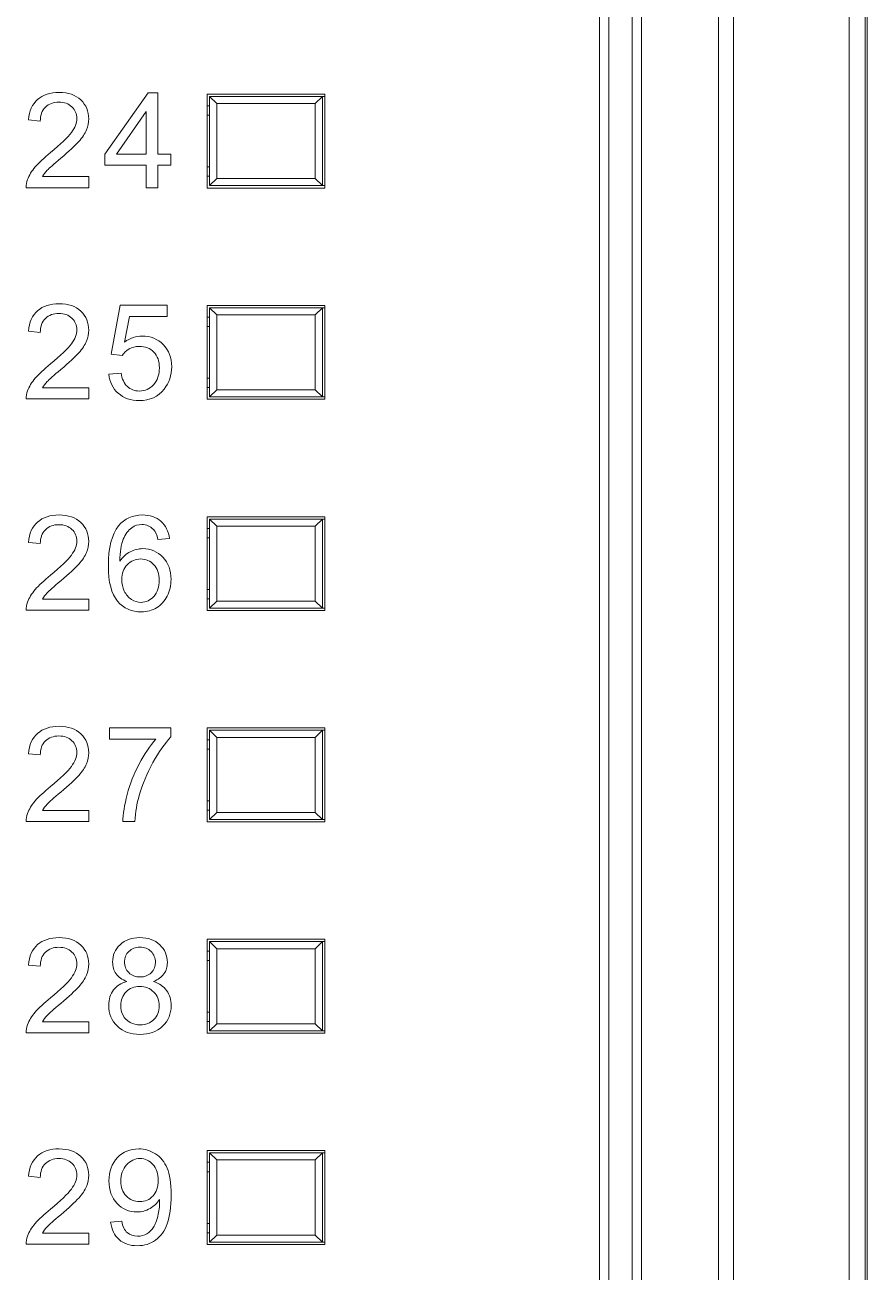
# Model space of a CAD drawing. Header units: millimetres. Extents: x 33157 to 59611, y -29750 to 1750.
# Drawn here: x 53833.22 to 53851.15, y 1166.9 to 1193.46 of the extents above; entities that cross this region are included whole.
import ezdxf

# ---------------------------------------------------------------- set-up
doc = ezdxf.new("R2010")
doc.units = ezdxf.units.MM
doc.layers.get('0').update_dxf_attribs({"lineweight": 18})

msp = doc.modelspace()

# ---------------------------------------------------------------- linework, layer by layer
at = {"lineweight": 9}
for p, q in [((53851.153, 1242.739), (53851.153, 1144.239)), ((53850.774, 1242.075), (53850.774, 1144.903)), ((53851.116, 1242.075), (53851.116, 1144.903)), ((53847.991, 1237.758), (53847.991, 1149.219)), ((53848.307, 1237.758), (53848.307, 1149.219)), ((53845.453, 1237.489), (53845.453, 1149.489)), ((53845.653, 1237.489), (53845.653, 1149.489)), ((53846.153, 1237.489), (53846.153, 1149.489)), ((53846.353, 1237.489), (53846.353, 1149.489)), ((53837.103, 1191.989), (53837.103, 1189.989)), ((53837.153, 1191.939), (53837.153, 1190.039)), ((53837.303, 1191.789), (53837.303, 1190.189)), ((53839.403, 1191.789), (53839.403, 1190.189)), ((53839.553, 1191.939), (53839.553, 1190.039)), ((53839.603, 1191.989), (53839.603, 1189.989)), ((53837.103, 1187.489), (53837.103, 1185.489)), ((53837.153, 1187.439), (53837.153, 1185.539)), ((53837.303, 1187.289), (53837.303, 1185.689)), ((53839.403, 1187.289), (53839.403, 1185.689)), ((53839.553, 1187.439), (53839.553, 1185.539)), ((53839.603, 1187.489), (53839.603, 1185.489)), ((53837.103, 1182.989), (53837.103, 1180.989)), ((53839.603, 1182.989), (53839.603, 1180.989)), ((53837.153, 1182.939), (53837.153, 1181.039)), ((53837.303, 1182.789), (53837.303, 1181.189)), ((53839.403, 1182.789), (53839.403, 1181.189)), ((53839.553, 1182.939), (53839.553, 1181.039)), ((53837.103, 1178.489), (53837.103, 1176.489)), ((53839.603, 1178.489), (53839.603, 1176.489)), ((53837.153, 1178.439), (53837.153, 1176.539)), ((53837.303, 1178.289), (53837.303, 1176.689)), ((53839.403, 1178.289), (53839.403, 1176.689)), ((53839.553, 1178.439), (53839.553, 1176.539)), ((53837.103, 1173.989), (53837.103, 1171.989)), ((53839.603, 1173.989), (53839.603, 1171.989)), ((53837.153, 1173.939), (53837.153, 1172.039)), ((53837.303, 1173.789), (53837.303, 1172.189)), ((53839.403, 1173.789), (53839.403, 1172.189)), ((53839.553, 1173.939), (53839.553, 1172.039)), ((53837.103, 1169.489), (53837.103, 1167.489)), ((53837.103, 1169.489), (53837.103, 1167.489)), ((53839.603, 1169.489), (53839.603, 1167.489)), ((53839.603, 1169.489), (53839.603, 1167.489)), ((53837.153, 1169.439), (53837.153, 1167.539)), ((53837.153, 1169.439), (53837.153, 1167.539)), ((53837.303, 1169.289), (53837.303, 1167.689)), ((53837.303, 1169.289), (53837.303, 1167.689)), ((53839.403, 1169.289), (53839.403, 1167.689)), ((53839.403, 1169.289), (53839.403, 1167.689)), ((53839.553, 1169.439), (53839.553, 1167.539)), ((53839.553, 1169.439), (53839.553, 1167.539))]:
    msp.add_line(p, q, dxfattribs=at)
for points, knots in [([(53834.582, 1190.233), (53834.582, 1190.233), (53834.582, 1189.996), (53834.582, 1189.996), (53834.582, 1189.996), (53833.244, 1189.996), (53833.244, 1189.996), (53833.243, 1190.056), (53833.252, 1190.113), (53833.274, 1190.168), (53833.308, 1190.259), (53833.363, 1190.349), (53833.439, 1190.437), (53833.514, 1190.525), (53833.623, 1190.627), (53833.763, 1190.742), (53833.982, 1190.922), (53834.131, 1191.065), (53834.208, 1191.17), (53834.286, 1191.275), (53834.325, 1191.375), (53834.325, 1191.469), (53834.325, 1191.567), (53834.29, 1191.65), (53834.22, 1191.718), (53834.149, 1191.785), (53834.057, 1191.819), (53833.943, 1191.819), (53833.824, 1191.819), (53833.728, 1191.783), (53833.656, 1191.712), (53833.584, 1191.641), (53833.547, 1191.542), (53833.546, 1191.415), (53833.546, 1191.415), (53833.292, 1191.441), (53833.292, 1191.441), (53833.31, 1191.631), (53833.376, 1191.776), (53833.49, 1191.875), (53833.604, 1191.975), (53833.757, 1192.025), (53833.949, 1192.025), (53834.143, 1192.025), (53834.297, 1191.971), (53834.41, 1191.864), (53834.523, 1191.756), (53834.579, 1191.622), (53834.579, 1191.463), (53834.579, 1191.382), (53834.563, 1191.303), (53834.53, 1191.225), (53834.497, 1191.146), (53834.442, 1191.064), (53834.365, 1190.978), (53834.288, 1190.891), (53834.16, 1190.772), (53833.982, 1190.622), (53833.833, 1190.497), (53833.737, 1190.412), (53833.695, 1190.367), (53833.653, 1190.323), (53833.618, 1190.278), (53833.59, 1190.233), (53833.59, 1190.233), (53834.582, 1190.233), (53834.582, 1190.233)], [0, 0, 0, 0, 131969.741297, 131969.741297, 131969.741297, 263939.482593, 263939.482593, 263939.482593, 395909.22389, 395909.22389, 395909.22389, 527878.965186, 527878.965186, 527878.965186, 659848.706483, 659848.706483, 659848.706483, 791818.44778, 791818.44778, 791818.44778, 923788.189076, 923788.189076, 923788.189076, 1055757.930373, 1055757.930373, 1055757.930373, 1187727.67167, 1187727.67167, 1187727.67167, 1319697.412966, 1319697.412966, 1319697.412966, 1451667.154263, 1451667.154263, 1451667.154263, 1583636.895559, 1583636.895559, 1583636.895559, 1715606.636856, 1715606.636856, 1715606.636856, 1847576.378153, 1847576.378153, 1847576.378153, 1979546.119449, 1979546.119449, 1979546.119449, 2111515.860746, 2111515.860746, 2111515.860746, 2243485.602042, 2243485.602042, 2243485.602042, 2375455.343339, 2375455.343339, 2375455.343339, 2507425.084636, 2507425.084636, 2507425.084636, 2639394.825932, 2639394.825932, 2639394.825932, 2771364.567229, 2771364.567229, 2771364.567229, 2903334.308525, 2903334.308525, 2903334.308525, 2903334.308525]), ([(53835.801, 1189.996), (53835.801, 1189.996), (53835.801, 1190.478), (53835.801, 1190.478), (53835.801, 1190.478), (53834.923, 1190.478), (53834.923, 1190.478), (53834.923, 1190.478), (53834.923, 1190.707), (53834.923, 1190.707), (53834.923, 1190.707), (53835.846, 1192.017), (53835.846, 1192.017), (53835.846, 1192.017), (53836.049, 1192.017), (53836.049, 1192.017), (53836.049, 1192.017), (53836.049, 1190.707), (53836.049, 1190.707), (53836.049, 1190.707), (53836.323, 1190.707), (53836.323, 1190.707), (53836.323, 1190.707), (53836.323, 1190.478), (53836.323, 1190.478), (53836.323, 1190.478), (53836.049, 1190.478), (53836.049, 1190.478), (53836.049, 1190.478), (53836.049, 1189.996), (53836.049, 1189.996), (53836.049, 1189.996), (53835.801, 1189.996), (53835.801, 1189.996)], [0, 0, 0, 0, 135452.181395, 135452.181395, 135452.181395, 270904.362789, 270904.362789, 270904.362789, 406356.544184, 406356.544184, 406356.544184, 541808.725578, 541808.725578, 541808.725578, 677260.906973, 677260.906973, 677260.906973, 812713.088367, 812713.088367, 812713.088367, 948165.269762, 948165.269762, 948165.269762, 1083617.451156, 1083617.451156, 1083617.451156, 1219069.632551, 1219069.632551, 1219069.632551, 1354521.813945, 1354521.813945, 1354521.813945, 1489973.99534, 1489973.99534, 1489973.99534, 1489973.99534]), ([(53835.801, 1190.707), (53835.801, 1190.707), (53835.801, 1191.616), (53835.801, 1191.616), (53835.801, 1191.616), (53835.167, 1190.707), (53835.167, 1190.707), (53835.167, 1190.707), (53835.801, 1190.707), (53835.801, 1190.707)], [0, 0, 0, 0, 153852.685717, 153852.685717, 153852.685717, 307705.371435, 307705.371435, 307705.371435, 461558.057152, 461558.057152, 461558.057152, 461558.057152]), ([(53834.582, 1185.733), (53834.582, 1185.733), (53834.582, 1185.496), (53834.582, 1185.496), (53834.582, 1185.496), (53833.244, 1185.496), (53833.244, 1185.496), (53833.243, 1185.556), (53833.252, 1185.613), (53833.274, 1185.668), (53833.308, 1185.759), (53833.363, 1185.849), (53833.439, 1185.937), (53833.514, 1186.025), (53833.623, 1186.127), (53833.763, 1186.242), (53833.982, 1186.422), (53834.131, 1186.565), (53834.208, 1186.67), (53834.286, 1186.775), (53834.325, 1186.875), (53834.325, 1186.969), (53834.325, 1187.067), (53834.29, 1187.15), (53834.22, 1187.218), (53834.149, 1187.285), (53834.057, 1187.319), (53833.943, 1187.319), (53833.824, 1187.319), (53833.728, 1187.283), (53833.656, 1187.212), (53833.584, 1187.141), (53833.547, 1187.042), (53833.546, 1186.915), (53833.546, 1186.915), (53833.292, 1186.941), (53833.292, 1186.941), (53833.31, 1187.131), (53833.376, 1187.276), (53833.49, 1187.375), (53833.604, 1187.475), (53833.757, 1187.525), (53833.949, 1187.525), (53834.143, 1187.525), (53834.297, 1187.471), (53834.41, 1187.364), (53834.523, 1187.256), (53834.579, 1187.122), (53834.579, 1186.963), (53834.579, 1186.882), (53834.563, 1186.803), (53834.53, 1186.725), (53834.497, 1186.646), (53834.442, 1186.564), (53834.365, 1186.478), (53834.288, 1186.391), (53834.16, 1186.272), (53833.982, 1186.122), (53833.833, 1185.997), (53833.737, 1185.912), (53833.695, 1185.867), (53833.653, 1185.823), (53833.618, 1185.778), (53833.59, 1185.733), (53833.59, 1185.733), (53834.582, 1185.733), (53834.582, 1185.733)], [0, 0, 0, 0, 131975.14065, 131975.14065, 131975.14065, 263950.2813, 263950.2813, 263950.2813, 395925.42195, 395925.42195, 395925.42195, 527900.5626, 527900.5626, 527900.5626, 659875.70325, 659875.70325, 659875.70325, 791850.843901, 791850.843901, 791850.843901, 923825.984551, 923825.984551, 923825.984551, 1055801.125201, 1055801.125201, 1055801.125201, 1187776.265851, 1187776.265851, 1187776.265851, 1319751.406501, 1319751.406501, 1319751.406501, 1451726.547151, 1451726.547151, 1451726.547151, 1583701.687801, 1583701.687801, 1583701.687801, 1715676.828451, 1715676.828451, 1715676.828451, 1847651.969101, 1847651.969101, 1847651.969101, 1979627.109751, 1979627.109751, 1979627.109751, 2111602.250401, 2111602.250401, 2111602.250401, 2243577.391052, 2243577.391052, 2243577.391052, 2375552.531702, 2375552.531702, 2375552.531702, 2507527.672352, 2507527.672352, 2507527.672352, 2639502.813002, 2639502.813002, 2639502.813002, 2771477.953652, 2771477.953652, 2771477.953652, 2903453.094302, 2903453.094302, 2903453.094302, 2903453.094302]), ([(53835.008, 1186.026), (53835.008, 1186.026), (53835.267, 1186.046), (53835.267, 1186.046), (53835.287, 1185.92), (53835.331, 1185.825), (53835.401, 1185.761), (53835.47, 1185.697), (53835.556, 1185.665), (53835.656, 1185.665), (53835.777, 1185.665), (53835.878, 1185.71), (53835.96, 1185.8), (53836.042, 1185.89), (53836.083, 1186.01), (53836.083, 1186.159), (53836.083, 1186.3), (53836.044, 1186.412), (53835.965, 1186.493), (53835.887, 1186.575), (53835.783, 1186.616), (53835.653, 1186.616), (53835.573, 1186.616), (53835.501, 1186.598), (53835.437, 1186.561), (53835.374, 1186.525), (53835.324, 1186.477), (53835.287, 1186.419), (53835.287, 1186.419), (53835.053, 1186.453), (53835.053, 1186.453), (53835.053, 1186.453), (53835.247, 1187.491), (53835.247, 1187.491), (53835.247, 1187.491), (53836.249, 1187.491), (53836.249, 1187.491), (53836.249, 1187.491), (53836.249, 1187.254), (53836.249, 1187.254), (53836.249, 1187.254), (53835.445, 1187.254), (53835.445, 1187.254), (53835.445, 1187.254), (53835.338, 1186.709), (53835.338, 1186.709), (53835.459, 1186.794), (53835.586, 1186.836), (53835.718, 1186.836), (53835.894, 1186.836), (53836.043, 1186.775), (53836.164, 1186.653), (53836.285, 1186.531), (53836.345, 1186.374), (53836.345, 1186.182), (53836.345, 1185.999), (53836.292, 1185.841), (53836.186, 1185.708), (53836.057, 1185.544), (53835.88, 1185.462), (53835.656, 1185.462), (53835.472, 1185.462), (53835.323, 1185.514), (53835.207, 1185.617), (53835.09, 1185.72), (53835.024, 1185.856), (53835.008, 1186.026)], [0, 0, 0, 0, 131980.293196, 131980.293196, 131980.293196, 263960.586393, 263960.586393, 263960.586393, 395940.879589, 395940.879589, 395940.879589, 527921.172785, 527921.172785, 527921.172785, 659901.465981, 659901.465981, 659901.465981, 791881.759178, 791881.759178, 791881.759178, 923862.052374, 923862.052374, 923862.052374, 1055842.34557, 1055842.34557, 1055842.34557, 1187822.638767, 1187822.638767, 1187822.638767, 1319802.931963, 1319802.931963, 1319802.931963, 1451783.225159, 1451783.225159, 1451783.225159, 1583763.518356, 1583763.518356, 1583763.518356, 1715743.811552, 1715743.811552, 1715743.811552, 1847724.104748, 1847724.104748, 1847724.104748, 1979704.397944, 1979704.397944, 1979704.397944, 2111684.691141, 2111684.691141, 2111684.691141, 2243664.984337, 2243664.984337, 2243664.984337, 2375645.277533, 2375645.277533, 2375645.277533, 2507625.57073, 2507625.57073, 2507625.57073, 2639605.863926, 2639605.863926, 2639605.863926, 2771586.157122, 2771586.157122, 2771586.157122, 2903566.450318, 2903566.450318, 2903566.450318, 2903566.450318]), ([(53834.582, 1181.233), (53834.582, 1181.233), (53834.582, 1180.996), (53834.582, 1180.996), (53834.582, 1180.996), (53833.244, 1180.996), (53833.244, 1180.996), (53833.243, 1181.056), (53833.252, 1181.113), (53833.274, 1181.168), (53833.308, 1181.259), (53833.363, 1181.349), (53833.439, 1181.437), (53833.514, 1181.525), (53833.623, 1181.627), (53833.763, 1181.742), (53833.982, 1181.922), (53834.131, 1182.065), (53834.208, 1182.17), (53834.286, 1182.275), (53834.325, 1182.375), (53834.325, 1182.469), (53834.325, 1182.567), (53834.29, 1182.65), (53834.22, 1182.718), (53834.149, 1182.785), (53834.057, 1182.819), (53833.943, 1182.819), (53833.824, 1182.819), (53833.728, 1182.783), (53833.656, 1182.712), (53833.584, 1182.641), (53833.547, 1182.542), (53833.546, 1182.415), (53833.546, 1182.415), (53833.292, 1182.441), (53833.292, 1182.441), (53833.31, 1182.631), (53833.376, 1182.776), (53833.49, 1182.875), (53833.604, 1182.975), (53833.757, 1183.025), (53833.949, 1183.025), (53834.143, 1183.025), (53834.297, 1182.971), (53834.41, 1182.864), (53834.523, 1182.756), (53834.579, 1182.622), (53834.579, 1182.463), (53834.579, 1182.382), (53834.563, 1182.303), (53834.53, 1182.225), (53834.497, 1182.146), (53834.442, 1182.064), (53834.365, 1181.978), (53834.288, 1181.891), (53834.16, 1181.772), (53833.982, 1181.622), (53833.833, 1181.497), (53833.737, 1181.412), (53833.695, 1181.367), (53833.653, 1181.323), (53833.618, 1181.278), (53833.59, 1181.233), (53833.59, 1181.233), (53834.582, 1181.233), (53834.582, 1181.233)], [0, 0, 0, 0, 131980.540686, 131980.540686, 131980.540686, 263961.081372, 263961.081372, 263961.081372, 395941.622058, 395941.622058, 395941.622058, 527922.162744, 527922.162744, 527922.162744, 659902.70343, 659902.70343, 659902.70343, 791883.244116, 791883.244116, 791883.244116, 923863.784802, 923863.784802, 923863.784802, 1055844.325488, 1055844.325488, 1055844.325488, 1187824.866174, 1187824.866174, 1187824.866174, 1319805.40686, 1319805.40686, 1319805.40686, 1451785.947547, 1451785.947547, 1451785.947547, 1583766.488233, 1583766.488233, 1583766.488233, 1715747.028919, 1715747.028919, 1715747.028919, 1847727.569605, 1847727.569605, 1847727.569605, 1979708.110291, 1979708.110291, 1979708.110291, 2111688.650977, 2111688.650977, 2111688.650977, 2243669.191663, 2243669.191663, 2243669.191663, 2375649.732349, 2375649.732349, 2375649.732349, 2507630.273035, 2507630.273035, 2507630.273035, 2639610.813721, 2639610.813721, 2639610.813721, 2771591.354407, 2771591.354407, 2771591.354407, 2903571.895093, 2903571.895093, 2903571.895093, 2903571.895093]), ([(53836.297, 1182.523), (53836.297, 1182.523), (53836.052, 1182.503), (53836.052, 1182.503), (53836.03, 1182.6), (53835.998, 1182.671), (53835.957, 1182.716), (53835.89, 1182.787), (53835.807, 1182.822), (53835.708, 1182.822), (53835.628, 1182.822), (53835.558, 1182.8), (53835.497, 1182.755), (53835.419, 1182.699), (53835.358, 1182.616), (53835.312, 1182.507), (53835.267, 1182.397), (53835.244, 1182.241), (53835.242, 1182.04), (53835.302, 1182.13), (53835.375, 1182.198), (53835.461, 1182.242), (53835.548, 1182.286), (53835.638, 1182.308), (53835.733, 1182.308), (53835.899, 1182.308), (53836.04, 1182.247), (53836.157, 1182.125), (53836.273, 1182.003), (53836.331, 1181.846), (53836.331, 1181.653), (53836.331, 1181.526), (53836.304, 1181.408), (53836.249, 1181.299), (53836.194, 1181.19), (53836.12, 1181.107), (53836.024, 1181.049), (53835.928, 1180.991), (53835.819, 1180.962), (53835.698, 1180.962), (53835.492, 1180.962), (53835.323, 1181.038), (53835.192, 1181.19), (53835.062, 1181.342), (53834.996, 1181.593), (53834.996, 1181.942), (53834.996, 1182.332), (53835.069, 1182.616), (53835.213, 1182.794), (53835.339, 1182.948), (53835.509, 1183.025), (53835.723, 1183.025), (53835.882, 1183.025), (53836.013, 1182.98), (53836.114, 1182.891), (53836.216, 1182.803), (53836.277, 1182.68), (53836.297, 1182.523)], [0, 0, 0, 0, 132558.290879, 132558.290879, 132558.290879, 265116.581759, 265116.581759, 265116.581759, 397674.872638, 397674.872638, 397674.872638, 530233.163518, 530233.163518, 530233.163518, 662791.454397, 662791.454397, 662791.454397, 795349.745277, 795349.745277, 795349.745277, 927908.036156, 927908.036156, 927908.036156, 1060466.327036, 1060466.327036, 1060466.327036, 1193024.617915, 1193024.617915, 1193024.617915, 1325582.908795, 1325582.908795, 1325582.908795, 1458141.199674, 1458141.199674, 1458141.199674, 1590699.490553, 1590699.490553, 1590699.490553, 1723257.781433, 1723257.781433, 1723257.781433, 1855816.072312, 1855816.072312, 1855816.072312, 1988374.363192, 1988374.363192, 1988374.363192, 2120932.654071, 2120932.654071, 2120932.654071, 2253490.944951, 2253490.944951, 2253490.944951, 2386049.23583, 2386049.23583, 2386049.23583, 2518607.52671, 2518607.52671, 2518607.52671, 2518607.52671]), ([(53835.281, 1181.651), (53835.281, 1181.565), (53835.3, 1181.483), (53835.336, 1181.405), (53835.372, 1181.327), (53835.423, 1181.268), (53835.487, 1181.227), (53835.552, 1181.186), (53835.621, 1181.165), (53835.694, 1181.165), (53835.8, 1181.165), (53835.89, 1181.208), (53835.965, 1181.292), (53836.04, 1181.377), (53836.077, 1181.492), (53836.077, 1181.637), (53836.077, 1181.777), (53836.04, 1181.887), (53835.966, 1181.967), (53835.892, 1182.048), (53835.798, 1182.088), (53835.684, 1182.088), (53835.572, 1182.088), (53835.477, 1182.048), (53835.398, 1181.967), (53835.32, 1181.887), (53835.281, 1181.781), (53835.281, 1181.651)], [0, 0, 0, 0, 136999.117227, 136999.117227, 136999.117227, 273998.234453, 273998.234453, 273998.234453, 410997.35168, 410997.35168, 410997.35168, 547996.468907, 547996.468907, 547996.468907, 684995.586133, 684995.586133, 684995.586133, 821994.70336, 821994.70336, 821994.70336, 958993.820586, 958993.820586, 958993.820586, 1095992.937813, 1095992.937813, 1095992.937813, 1232992.05504, 1232992.05504, 1232992.05504, 1232992.05504]), ([(53834.582, 1176.733), (53834.582, 1176.733), (53834.582, 1176.496), (53834.582, 1176.496), (53834.582, 1176.496), (53833.244, 1176.496), (53833.244, 1176.496), (53833.243, 1176.556), (53833.252, 1176.613), (53833.274, 1176.668), (53833.308, 1176.759), (53833.363, 1176.849), (53833.439, 1176.937), (53833.514, 1177.025), (53833.623, 1177.127), (53833.763, 1177.242), (53833.982, 1177.422), (53834.131, 1177.565), (53834.208, 1177.67), (53834.286, 1177.775), (53834.325, 1177.875), (53834.325, 1177.969), (53834.325, 1178.067), (53834.29, 1178.15), (53834.22, 1178.218), (53834.149, 1178.285), (53834.057, 1178.319), (53833.943, 1178.319), (53833.824, 1178.319), (53833.728, 1178.283), (53833.656, 1178.212), (53833.584, 1178.141), (53833.547, 1178.042), (53833.546, 1177.915), (53833.546, 1177.915), (53833.292, 1177.941), (53833.292, 1177.941), (53833.31, 1178.131), (53833.376, 1178.276), (53833.49, 1178.375), (53833.604, 1178.475), (53833.757, 1178.525), (53833.949, 1178.525), (53834.143, 1178.525), (53834.297, 1178.471), (53834.41, 1178.364), (53834.523, 1178.256), (53834.579, 1178.122), (53834.579, 1177.963), (53834.579, 1177.882), (53834.563, 1177.803), (53834.53, 1177.725), (53834.497, 1177.646), (53834.442, 1177.564), (53834.365, 1177.478), (53834.288, 1177.391), (53834.16, 1177.272), (53833.982, 1177.122), (53833.833, 1176.997), (53833.737, 1176.912), (53833.695, 1176.867), (53833.653, 1176.823), (53833.618, 1176.778), (53833.59, 1176.733), (53833.59, 1176.733), (53834.582, 1176.733), (53834.582, 1176.733)], [0, 0, 0, 0, 131985.941404, 131985.941404, 131985.941404, 263971.882809, 263971.882809, 263971.882809, 395957.824213, 395957.824213, 395957.824213, 527943.765618, 527943.765618, 527943.765618, 659929.707022, 659929.707022, 659929.707022, 791915.648426, 791915.648426, 791915.648426, 923901.589831, 923901.589831, 923901.589831, 1055887.531235, 1055887.531235, 1055887.531235, 1187873.47264, 1187873.47264, 1187873.47264, 1319859.414044, 1319859.414044, 1319859.414044, 1451845.355448, 1451845.355448, 1451845.355448, 1583831.296853, 1583831.296853, 1583831.296853, 1715817.238257, 1715817.238257, 1715817.238257, 1847803.179661, 1847803.179661, 1847803.179661, 1979789.121066, 1979789.121066, 1979789.121066, 2111775.06247, 2111775.06247, 2111775.06247, 2243761.003875, 2243761.003875, 2243761.003875, 2375746.945279, 2375746.945279, 2375746.945279, 2507732.886683, 2507732.886683, 2507732.886683, 2639718.828088, 2639718.828088, 2639718.828088, 2771704.769492, 2771704.769492, 2771704.769492, 2903690.710897, 2903690.710897, 2903690.710897, 2903690.710897]), ([(53835.022, 1178.254), (53835.022, 1178.254), (53835.022, 1178.491), (53835.022, 1178.491), (53835.022, 1178.491), (53836.328, 1178.491), (53836.328, 1178.491), (53836.328, 1178.491), (53836.328, 1178.299), (53836.328, 1178.299), (53836.2, 1178.162), (53836.072, 1177.98), (53835.946, 1177.753), (53835.819, 1177.526), (53835.722, 1177.292), (53835.653, 1177.052), (53835.604, 1176.883), (53835.572, 1176.697), (53835.558, 1176.496), (53835.558, 1176.496), (53835.304, 1176.496), (53835.304, 1176.496), (53835.307, 1176.655), (53835.338, 1176.847), (53835.398, 1177.073), (53835.457, 1177.298), (53835.542, 1177.516), (53835.654, 1177.725), (53835.765, 1177.934), (53835.884, 1178.111), (53836.009, 1178.254), (53836.009, 1178.254), (53835.022, 1178.254), (53835.022, 1178.254)], [0, 0, 0, 0, 135468.151196, 135468.151196, 135468.151196, 270936.302392, 270936.302392, 270936.302392, 406404.453588, 406404.453588, 406404.453588, 541872.604784, 541872.604784, 541872.604784, 677340.755979, 677340.755979, 677340.755979, 812808.907175, 812808.907175, 812808.907175, 948277.058371, 948277.058371, 948277.058371, 1083745.209567, 1083745.209567, 1083745.209567, 1219213.360763, 1219213.360763, 1219213.360763, 1354681.511959, 1354681.511959, 1354681.511959, 1490149.663155, 1490149.663155, 1490149.663155, 1490149.663155]), ([(53834.582, 1172.233), (53834.582, 1172.233), (53834.582, 1171.996), (53834.582, 1171.996), (53834.582, 1171.996), (53833.244, 1171.996), (53833.244, 1171.996), (53833.243, 1172.056), (53833.252, 1172.113), (53833.274, 1172.168), (53833.308, 1172.259), (53833.363, 1172.349), (53833.439, 1172.437), (53833.514, 1172.525), (53833.623, 1172.627), (53833.763, 1172.742), (53833.982, 1172.922), (53834.131, 1173.065), (53834.208, 1173.17), (53834.286, 1173.275), (53834.325, 1173.375), (53834.325, 1173.469), (53834.325, 1173.567), (53834.29, 1173.65), (53834.22, 1173.718), (53834.149, 1173.785), (53834.057, 1173.819), (53833.943, 1173.819), (53833.824, 1173.819), (53833.728, 1173.783), (53833.656, 1173.712), (53833.584, 1173.641), (53833.547, 1173.542), (53833.546, 1173.415), (53833.546, 1173.415), (53833.292, 1173.441), (53833.292, 1173.441), (53833.31, 1173.631), (53833.376, 1173.776), (53833.49, 1173.875), (53833.604, 1173.975), (53833.757, 1174.025), (53833.949, 1174.025), (53834.143, 1174.025), (53834.297, 1173.971), (53834.41, 1173.864), (53834.523, 1173.756), (53834.579, 1173.622), (53834.579, 1173.463), (53834.579, 1173.382), (53834.563, 1173.303), (53834.53, 1173.225), (53834.497, 1173.146), (53834.442, 1173.064), (53834.365, 1172.978), (53834.288, 1172.891), (53834.16, 1172.772), (53833.982, 1172.622), (53833.833, 1172.497), (53833.737, 1172.412), (53833.695, 1172.367), (53833.653, 1172.323), (53833.618, 1172.278), (53833.59, 1172.233), (53833.59, 1172.233), (53834.582, 1172.233), (53834.582, 1172.233)], [0, 0, 0, 0, 131991.342805, 131991.342805, 131991.342805, 263982.68561, 263982.68561, 263982.68561, 395974.028415, 395974.028415, 395974.028415, 527965.37122, 527965.37122, 527965.37122, 659956.714025, 659956.714025, 659956.714025, 791948.05683, 791948.05683, 791948.05683, 923939.399635, 923939.399635, 923939.399635, 1055930.74244, 1055930.74244, 1055930.74244, 1187922.085245, 1187922.085245, 1187922.085245, 1319913.42805, 1319913.42805, 1319913.42805, 1451904.770855, 1451904.770855, 1451904.770855, 1583896.11366, 1583896.11366, 1583896.11366, 1715887.456465, 1715887.456465, 1715887.456465, 1847878.799271, 1847878.799271, 1847878.799271, 1979870.142076, 1979870.142076, 1979870.142076, 2111861.484881, 2111861.484881, 2111861.484881, 2243852.827686, 2243852.827686, 2243852.827686, 2375844.170491, 2375844.170491, 2375844.170491, 2507835.513296, 2507835.513296, 2507835.513296, 2639826.856101, 2639826.856101, 2639826.856101, 2771818.198906, 2771818.198906, 2771818.198906, 2903809.541711, 2903809.541711, 2903809.541711, 2903809.541711]), ([(53835.39, 1173.091), (53835.287, 1173.129), (53835.211, 1173.183), (53835.161, 1173.253), (53835.112, 1173.323), (53835.087, 1173.406), (53835.087, 1173.504), (53835.087, 1173.651), (53835.139, 1173.774), (53835.245, 1173.874), (53835.35, 1173.975), (53835.491, 1174.025), (53835.666, 1174.025), (53835.842, 1174.025), (53835.984, 1173.974), (53836.091, 1173.871), (53836.199, 1173.769), (53836.252, 1173.644), (53836.252, 1173.497), (53836.252, 1173.403), (53836.228, 1173.321), (53836.179, 1173.252), (53836.13, 1173.183), (53836.056, 1173.129), (53835.955, 1173.091), (53836.079, 1173.051), (53836.173, 1172.986), (53836.237, 1172.896), (53836.302, 1172.806), (53836.334, 1172.699), (53836.334, 1172.573), (53836.334, 1172.401), (53836.273, 1172.256), (53836.151, 1172.138), (53836.029, 1172.021), (53835.868, 1171.962), (53835.669, 1171.962), (53835.47, 1171.962), (53835.31, 1172.021), (53835.188, 1172.139), (53835.066, 1172.257), (53835.005, 1172.404), (53835.005, 1172.581), (53835.005, 1172.712), (53835.038, 1172.822), (53835.105, 1172.91), (53835.172, 1172.999), (53835.267, 1173.059), (53835.39, 1173.091)], [0, 0, 0, 0, 133281.820187, 133281.820187, 133281.820187, 266563.640374, 266563.640374, 266563.640374, 399845.460561, 399845.460561, 399845.460561, 533127.280747, 533127.280747, 533127.280747, 666409.100934, 666409.100934, 666409.100934, 799690.921121, 799690.921121, 799690.921121, 932972.741308, 932972.741308, 932972.741308, 1066254.561495, 1066254.561495, 1066254.561495, 1199536.381682, 1199536.381682, 1199536.381682, 1332818.201869, 1332818.201869, 1332818.201869, 1466100.022056, 1466100.022056, 1466100.022056, 1599381.842242, 1599381.842242, 1599381.842242, 1732663.662429, 1732663.662429, 1732663.662429, 1865945.482616, 1865945.482616, 1865945.482616, 1999227.302803, 1999227.302803, 1999227.302803, 2132509.12299, 2132509.12299, 2132509.12299, 2132509.12299]), ([(53835.341, 1173.513), (53835.341, 1173.417), (53835.371, 1173.339), (53835.432, 1173.278), (53835.493, 1173.217), (53835.573, 1173.187), (53835.672, 1173.187), (53835.769, 1173.187), (53835.847, 1173.217), (53835.907, 1173.277), (53835.968, 1173.337), (53835.998, 1173.411), (53835.998, 1173.499), (53835.998, 1173.59), (53835.967, 1173.667), (53835.905, 1173.729), (53835.842, 1173.791), (53835.764, 1173.822), (53835.669, 1173.822), (53835.574, 1173.822), (53835.495, 1173.791), (53835.433, 1173.731), (53835.372, 1173.67), (53835.341, 1173.597), (53835.341, 1173.513)], [0, 0, 0, 0, 137990.431075, 137990.431075, 137990.431075, 275980.86215, 275980.86215, 275980.86215, 413971.293225, 413971.293225, 413971.293225, 551961.7243, 551961.7243, 551961.7243, 689952.155375, 689952.155375, 689952.155375, 827942.586451, 827942.586451, 827942.586451, 965933.017526, 965933.017526, 965933.017526, 1103923.448601, 1103923.448601, 1103923.448601, 1103923.448601]), ([(53835.259, 1172.579), (53835.259, 1172.508), (53835.275, 1172.439), (53835.308, 1172.373), (53835.341, 1172.307), (53835.391, 1172.256), (53835.458, 1172.22), (53835.524, 1172.184), (53835.596, 1172.165), (53835.671, 1172.165), (53835.791, 1172.165), (53835.889, 1172.203), (53835.965, 1172.279), (53836.042, 1172.356), (53836.08, 1172.453), (53836.08, 1172.57), (53836.08, 1172.69), (53836.041, 1172.788), (53835.962, 1172.866), (53835.883, 1172.945), (53835.783, 1172.984), (53835.663, 1172.984), (53835.546, 1172.984), (53835.449, 1172.945), (53835.373, 1172.868), (53835.297, 1172.791), (53835.259, 1172.694), (53835.259, 1172.579)], [0, 0, 0, 0, 137009.931563, 137009.931563, 137009.931563, 274019.863126, 274019.863126, 274019.863126, 411029.794689, 411029.794689, 411029.794689, 548039.726252, 548039.726252, 548039.726252, 685049.657816, 685049.657816, 685049.657816, 822059.589379, 822059.589379, 822059.589379, 959069.520942, 959069.520942, 959069.520942, 1096079.452505, 1096079.452505, 1096079.452505, 1233089.384068, 1233089.384068, 1233089.384068, 1233089.384068]), ([(53834.582, 1167.733), (53834.582, 1167.733), (53834.582, 1167.496), (53834.582, 1167.496), (53834.582, 1167.496), (53833.244, 1167.496), (53833.244, 1167.496), (53833.243, 1167.556), (53833.252, 1167.613), (53833.274, 1167.668), (53833.308, 1167.759), (53833.363, 1167.849), (53833.439, 1167.937), (53833.514, 1168.025), (53833.623, 1168.127), (53833.763, 1168.242), (53833.982, 1168.422), (53834.131, 1168.565), (53834.208, 1168.67), (53834.286, 1168.775), (53834.325, 1168.875), (53834.325, 1168.969), (53834.325, 1169.067), (53834.29, 1169.15), (53834.22, 1169.218), (53834.149, 1169.285), (53834.057, 1169.319), (53833.943, 1169.319), (53833.824, 1169.319), (53833.728, 1169.283), (53833.656, 1169.212), (53833.584, 1169.141), (53833.547, 1169.042), (53833.546, 1168.915), (53833.546, 1168.915), (53833.292, 1168.941), (53833.292, 1168.941), (53833.31, 1169.131), (53833.376, 1169.276), (53833.49, 1169.375), (53833.604, 1169.475), (53833.757, 1169.525), (53833.949, 1169.525), (53834.143, 1169.525), (53834.297, 1169.471), (53834.41, 1169.364), (53834.523, 1169.256), (53834.579, 1169.122), (53834.579, 1168.963), (53834.579, 1168.882), (53834.563, 1168.803), (53834.53, 1168.725), (53834.497, 1168.646), (53834.442, 1168.564), (53834.365, 1168.478), (53834.288, 1168.391), (53834.16, 1168.272), (53833.982, 1168.122), (53833.833, 1167.997), (53833.737, 1167.912), (53833.695, 1167.867), (53833.653, 1167.823), (53833.618, 1167.778), (53833.59, 1167.733), (53833.59, 1167.733), (53834.582, 1167.733), (53834.582, 1167.733)], [0, 0, 0, 0, 131996.744888, 131996.744888, 131996.744888, 263993.489776, 263993.489776, 263993.489776, 395990.234664, 395990.234664, 395990.234664, 527986.979552, 527986.979552, 527986.979552, 659983.724439, 659983.724439, 659983.724439, 791980.469327, 791980.469327, 791980.469327, 923977.214215, 923977.214215, 923977.214215, 1055973.959103, 1055973.959103, 1055973.959103, 1187970.703991, 1187970.703991, 1187970.703991, 1319967.448879, 1319967.448879, 1319967.448879, 1451964.193767, 1451964.193767, 1451964.193767, 1583960.938655, 1583960.938655, 1583960.938655, 1715957.683543, 1715957.683543, 1715957.683543, 1847954.428431, 1847954.428431, 1847954.428431, 1979951.173318, 1979951.173318, 1979951.173318, 2111947.918206, 2111947.918206, 2111947.918206, 2243944.663094, 2243944.663094, 2243944.663094, 2375941.407982, 2375941.407982, 2375941.407982, 2507938.15287, 2507938.15287, 2507938.15287, 2639934.897758, 2639934.897758, 2639934.897758, 2771931.642646, 2771931.642646, 2771931.642646, 2903928.387534, 2903928.387534, 2903928.387534, 2903928.387534]), ([(53835.044, 1167.964), (53835.044, 1167.964), (53835.281, 1167.984), (53835.281, 1167.984), (53835.302, 1167.872), (53835.34, 1167.791), (53835.397, 1167.741), (53835.454, 1167.691), (53835.527, 1167.665), (53835.616, 1167.665), (53835.692, 1167.665), (53835.759, 1167.683), (53835.817, 1167.718), (53835.875, 1167.753), (53835.922, 1167.799), (53835.958, 1167.858), (53835.994, 1167.916), (53836.025, 1167.995), (53836.05, 1168.095), (53836.075, 1168.194), (53836.087, 1168.295), (53836.087, 1168.398), (53836.087, 1168.409), (53836.087, 1168.426), (53836.086, 1168.448), (53836.036, 1168.369), (53835.969, 1168.304), (53835.883, 1168.255), (53835.797, 1168.206), (53835.704, 1168.182), (53835.604, 1168.182), (53835.437, 1168.182), (53835.296, 1168.242), (53835.181, 1168.364), (53835.065, 1168.485), (53835.008, 1168.644), (53835.008, 1168.843), (53835.008, 1169.048), (53835.068, 1169.213), (53835.189, 1169.338), (53835.309, 1169.462), (53835.46, 1169.525), (53835.642, 1169.525), (53835.773, 1169.525), (53835.893, 1169.49), (53836.002, 1169.419), (53836.111, 1169.348), (53836.193, 1169.247), (53836.249, 1169.116), (53836.306, 1168.986), (53836.334, 1168.796), (53836.334, 1168.548), (53836.334, 1168.29), (53836.306, 1168.084), (53836.25, 1167.931), (53836.194, 1167.778), (53836.111, 1167.662), (53836, 1167.582), (53835.89, 1167.502), (53835.76, 1167.462), (53835.612, 1167.462), (53835.453, 1167.462), (53835.325, 1167.506), (53835.224, 1167.594), (53835.125, 1167.682), (53835.064, 1167.805), (53835.044, 1167.964)], [0, 0, 0, 0, 132003.246577, 132003.246577, 132003.246577, 264006.493154, 264006.493154, 264006.493154, 396009.739731, 396009.739731, 396009.739731, 528012.986308, 528012.986308, 528012.986308, 660016.232885, 660016.232885, 660016.232885, 792019.479462, 792019.479462, 792019.479462, 924022.726039, 924022.726039, 924022.726039, 1056025.972616, 1056025.972616, 1056025.972616, 1188029.219193, 1188029.219193, 1188029.219193, 1320032.46577, 1320032.46577, 1320032.46577, 1452035.712347, 1452035.712347, 1452035.712347, 1584038.958924, 1584038.958924, 1584038.958924, 1716042.205501, 1716042.205501, 1716042.205501, 1848045.452078, 1848045.452078, 1848045.452078, 1980048.698655, 1980048.698655, 1980048.698655, 2112051.945232, 2112051.945232, 2112051.945232, 2244055.191809, 2244055.191809, 2244055.191809, 2376058.438386, 2376058.438386, 2376058.438386, 2508061.684963, 2508061.684963, 2508061.684963, 2640064.93154, 2640064.93154, 2640064.93154, 2772068.178117, 2772068.178117, 2772068.178117, 2904071.424694, 2904071.424694, 2904071.424694, 2904071.424694]), ([(53836.057, 1168.856), (53836.057, 1168.998), (53836.02, 1169.111), (53835.945, 1169.194), (53835.87, 1169.277), (53835.779, 1169.319), (53835.671, 1169.319), (53835.56, 1169.319), (53835.464, 1169.274), (53835.383, 1169.184), (53835.302, 1169.095), (53835.262, 1168.978), (53835.262, 1168.835), (53835.262, 1168.707), (53835.3, 1168.602), (53835.377, 1168.522), (53835.454, 1168.442), (53835.55, 1168.402), (53835.664, 1168.402), (53835.779, 1168.402), (53835.873, 1168.442), (53835.947, 1168.522), (53836.021, 1168.602), (53836.057, 1168.714), (53836.057, 1168.856)], [0, 0, 0, 0, 137995.396428, 137995.396428, 137995.396428, 275990.792856, 275990.792856, 275990.792856, 413986.189284, 413986.189284, 413986.189284, 551981.585712, 551981.585712, 551981.585712, 689976.982139, 689976.982139, 689976.982139, 827972.378567, 827972.378567, 827972.378567, 965967.774995, 965967.774995, 965967.774995, 1103963.171423, 1103963.171423, 1103963.171423, 1103963.171423])]:
    msp.add_open_spline(points, degree=3, knots=knots)
for points in [[(53839.603, 1191.989), (53839.603, 1191.989), (53837.103, 1191.989), (53837.103, 1191.989)], [(53837.153, 1191.939), (53837.153, 1191.939), (53839.603, 1191.939), (53839.603, 1191.939)], [(53837.153, 1191.939), (53837.153, 1191.939), (53837.303, 1191.789), (53837.303, 1191.789)], [(53839.403, 1191.789), (53839.403, 1191.789), (53837.303, 1191.789), (53837.303, 1191.789)], [(53839.553, 1191.939), (53839.553, 1191.939), (53839.403, 1191.789), (53839.403, 1191.789)], [(53837.153, 1191.739), (53837.153, 1191.739), (53837.103, 1191.739), (53837.103, 1191.739)], [(53837.153, 1191.539), (53837.153, 1191.539), (53837.103, 1191.539), (53837.103, 1191.539)], [(53837.103, 1190.439), (53837.103, 1190.439), (53837.153, 1190.439), (53837.153, 1190.439)], [(53837.103, 1190.239), (53837.103, 1190.239), (53837.153, 1190.239), (53837.153, 1190.239)], [(53837.153, 1190.039), (53837.153, 1190.039), (53837.303, 1190.189), (53837.303, 1190.189)], [(53837.303, 1190.189), (53837.303, 1190.189), (53839.403, 1190.189), (53839.403, 1190.189)], [(53839.553, 1190.039), (53839.553, 1190.039), (53839.403, 1190.189), (53839.403, 1190.189)], [(53837.103, 1189.989), (53837.103, 1189.989), (53839.603, 1189.989), (53839.603, 1189.989)], [(53837.153, 1190.039), (53837.153, 1190.039), (53839.603, 1190.039), (53839.603, 1190.039)], [(53839.603, 1187.489), (53839.603, 1187.489), (53837.103, 1187.489), (53837.103, 1187.489)], [(53837.153, 1187.239), (53837.153, 1187.239), (53837.103, 1187.239), (53837.103, 1187.239)], [(53837.153, 1187.439), (53837.153, 1187.439), (53839.603, 1187.439), (53839.603, 1187.439)], [(53837.153, 1187.439), (53837.153, 1187.439), (53837.303, 1187.289), (53837.303, 1187.289)], [(53839.403, 1187.289), (53839.403, 1187.289), (53837.303, 1187.289), (53837.303, 1187.289)], [(53839.553, 1187.439), (53839.553, 1187.439), (53839.403, 1187.289), (53839.403, 1187.289)], [(53837.153, 1187.039), (53837.153, 1187.039), (53837.103, 1187.039), (53837.103, 1187.039)], [(53837.103, 1185.939), (53837.103, 1185.939), (53837.153, 1185.939), (53837.153, 1185.939)], [(53837.103, 1185.739), (53837.103, 1185.739), (53837.153, 1185.739), (53837.153, 1185.739)], [(53837.153, 1185.539), (53837.153, 1185.539), (53837.303, 1185.689), (53837.303, 1185.689)], [(53837.303, 1185.689), (53837.303, 1185.689), (53839.403, 1185.689), (53839.403, 1185.689)], [(53839.553, 1185.539), (53839.553, 1185.539), (53839.403, 1185.689), (53839.403, 1185.689)], [(53837.103, 1185.489), (53837.103, 1185.489), (53839.603, 1185.489), (53839.603, 1185.489)], [(53837.153, 1185.539), (53837.153, 1185.539), (53839.603, 1185.539), (53839.603, 1185.539)], [(53839.603, 1182.989), (53839.603, 1182.989), (53837.103, 1182.989), (53837.103, 1182.989)], [(53837.153, 1182.739), (53837.153, 1182.739), (53837.103, 1182.739), (53837.103, 1182.739)], [(53837.153, 1182.939), (53837.153, 1182.939), (53839.603, 1182.939), (53839.603, 1182.939)], [(53837.153, 1182.939), (53837.153, 1182.939), (53837.303, 1182.789), (53837.303, 1182.789)], [(53839.403, 1182.789), (53839.403, 1182.789), (53837.303, 1182.789), (53837.303, 1182.789)], [(53839.553, 1182.939), (53839.553, 1182.939), (53839.403, 1182.789), (53839.403, 1182.789)], [(53837.153, 1182.539), (53837.153, 1182.539), (53837.103, 1182.539), (53837.103, 1182.539)], [(53837.103, 1181.439), (53837.103, 1181.439), (53837.153, 1181.439), (53837.153, 1181.439)], [(53837.103, 1181.239), (53837.103, 1181.239), (53837.153, 1181.239), (53837.153, 1181.239)], [(53837.153, 1181.039), (53837.153, 1181.039), (53837.303, 1181.189), (53837.303, 1181.189)], [(53837.303, 1181.189), (53837.303, 1181.189), (53839.403, 1181.189), (53839.403, 1181.189)], [(53839.553, 1181.039), (53839.553, 1181.039), (53839.403, 1181.189), (53839.403, 1181.189)], [(53837.103, 1180.989), (53837.103, 1180.989), (53839.603, 1180.989), (53839.603, 1180.989)], [(53837.153, 1181.039), (53837.153, 1181.039), (53839.603, 1181.039), (53839.603, 1181.039)], [(53839.603, 1178.489), (53839.603, 1178.489), (53837.103, 1178.489), (53837.103, 1178.489)], [(53837.153, 1178.239), (53837.153, 1178.239), (53837.103, 1178.239), (53837.103, 1178.239)], [(53837.153, 1178.439), (53837.153, 1178.439), (53839.603, 1178.439), (53839.603, 1178.439)], [(53837.153, 1178.439), (53837.153, 1178.439), (53837.303, 1178.289), (53837.303, 1178.289)], [(53839.403, 1178.289), (53839.403, 1178.289), (53837.303, 1178.289), (53837.303, 1178.289)], [(53839.553, 1178.439), (53839.553, 1178.439), (53839.403, 1178.289), (53839.403, 1178.289)], [(53837.153, 1178.039), (53837.153, 1178.039), (53837.103, 1178.039), (53837.103, 1178.039)], [(53837.103, 1176.939), (53837.103, 1176.939), (53837.153, 1176.939), (53837.153, 1176.939)], [(53837.103, 1176.739), (53837.103, 1176.739), (53837.153, 1176.739), (53837.153, 1176.739)], [(53837.153, 1176.539), (53837.153, 1176.539), (53837.303, 1176.689), (53837.303, 1176.689)], [(53837.303, 1176.689), (53837.303, 1176.689), (53839.403, 1176.689), (53839.403, 1176.689)], [(53839.553, 1176.539), (53839.553, 1176.539), (53839.403, 1176.689), (53839.403, 1176.689)], [(53837.103, 1176.489), (53837.103, 1176.489), (53839.603, 1176.489), (53839.603, 1176.489)], [(53837.153, 1176.539), (53837.153, 1176.539), (53839.603, 1176.539), (53839.603, 1176.539)], [(53839.603, 1173.989), (53839.603, 1173.989), (53837.103, 1173.989), (53837.103, 1173.989)], [(53837.153, 1173.739), (53837.153, 1173.739), (53837.103, 1173.739), (53837.103, 1173.739)], [(53837.153, 1173.939), (53837.153, 1173.939), (53839.603, 1173.939), (53839.603, 1173.939)], [(53837.153, 1173.939), (53837.153, 1173.939), (53837.303, 1173.789), (53837.303, 1173.789)], [(53839.403, 1173.789), (53839.403, 1173.789), (53837.303, 1173.789), (53837.303, 1173.789)], [(53839.553, 1173.939), (53839.553, 1173.939), (53839.403, 1173.789), (53839.403, 1173.789)], [(53837.153, 1173.539), (53837.153, 1173.539), (53837.103, 1173.539), (53837.103, 1173.539)], [(53837.103, 1172.439), (53837.103, 1172.439), (53837.153, 1172.439), (53837.153, 1172.439)], [(53837.103, 1172.239), (53837.103, 1172.239), (53837.153, 1172.239), (53837.153, 1172.239)], [(53837.153, 1172.039), (53837.153, 1172.039), (53837.303, 1172.189), (53837.303, 1172.189)], [(53837.303, 1172.189), (53837.303, 1172.189), (53839.403, 1172.189), (53839.403, 1172.189)], [(53839.553, 1172.039), (53839.553, 1172.039), (53839.403, 1172.189), (53839.403, 1172.189)], [(53837.103, 1171.989), (53837.103, 1171.989), (53839.603, 1171.989), (53839.603, 1171.989)], [(53837.153, 1172.039), (53837.153, 1172.039), (53839.603, 1172.039), (53839.603, 1172.039)], [(53839.603, 1169.489), (53839.603, 1169.489), (53837.103, 1169.489), (53837.103, 1169.489)], [(53839.603, 1169.489), (53839.603, 1169.489), (53837.103, 1169.489), (53837.103, 1169.489)], [(53837.153, 1169.239), (53837.153, 1169.239), (53837.103, 1169.239), (53837.103, 1169.239)], [(53837.153, 1169.239), (53837.153, 1169.239), (53837.103, 1169.239), (53837.103, 1169.239)], [(53837.153, 1169.439), (53837.153, 1169.439), (53839.603, 1169.439), (53839.603, 1169.439)], [(53837.153, 1169.439), (53837.153, 1169.439), (53839.603, 1169.439), (53839.603, 1169.439)], [(53837.153, 1169.439), (53837.153, 1169.439), (53837.303, 1169.289), (53837.303, 1169.289)], [(53837.153, 1169.439), (53837.153, 1169.439), (53837.303, 1169.289), (53837.303, 1169.289)], [(53839.403, 1169.289), (53839.403, 1169.289), (53837.303, 1169.289), (53837.303, 1169.289)], [(53839.403, 1169.289), (53839.403, 1169.289), (53837.303, 1169.289), (53837.303, 1169.289)], [(53839.553, 1169.439), (53839.553, 1169.439), (53839.403, 1169.289), (53839.403, 1169.289)], [(53839.553, 1169.439), (53839.553, 1169.439), (53839.403, 1169.289), (53839.403, 1169.289)], [(53837.153, 1169.039), (53837.153, 1169.039), (53837.103, 1169.039), (53837.103, 1169.039)], [(53837.153, 1169.039), (53837.153, 1169.039), (53837.103, 1169.039), (53837.103, 1169.039)], [(53837.103, 1167.939), (53837.103, 1167.939), (53837.153, 1167.939), (53837.153, 1167.939)], [(53837.103, 1167.939), (53837.103, 1167.939), (53837.153, 1167.939), (53837.153, 1167.939)], [(53837.103, 1167.739), (53837.103, 1167.739), (53837.153, 1167.739), (53837.153, 1167.739)], [(53837.103, 1167.739), (53837.103, 1167.739), (53837.153, 1167.739), (53837.153, 1167.739)], [(53837.153, 1167.539), (53837.153, 1167.539), (53837.303, 1167.689), (53837.303, 1167.689)], [(53837.153, 1167.539), (53837.153, 1167.539), (53837.303, 1167.689), (53837.303, 1167.689)], [(53837.303, 1167.689), (53837.303, 1167.689), (53839.403, 1167.689), (53839.403, 1167.689)], [(53837.303, 1167.689), (53837.303, 1167.689), (53839.403, 1167.689), (53839.403, 1167.689)], [(53839.553, 1167.539), (53839.553, 1167.539), (53839.403, 1167.689), (53839.403, 1167.689)], [(53839.553, 1167.539), (53839.553, 1167.539), (53839.403, 1167.689), (53839.403, 1167.689)], [(53837.103, 1167.489), (53837.103, 1167.489), (53839.603, 1167.489), (53839.603, 1167.489)], [(53837.103, 1167.489), (53837.103, 1167.489), (53839.603, 1167.489), (53839.603, 1167.489)], [(53837.153, 1167.539), (53837.153, 1167.539), (53839.603, 1167.539), (53839.603, 1167.539)], [(53837.153, 1167.539), (53837.153, 1167.539), (53839.603, 1167.539), (53839.603, 1167.539)]]:
    msp.add_open_spline(points, degree=3, dxfattribs=at)

doc.saveas('drawing.dxf')
